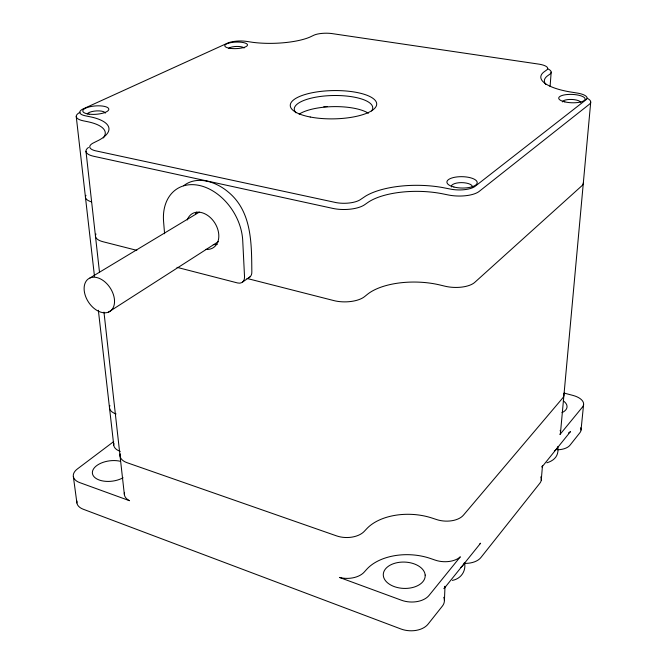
<?xml version="1.0" encoding="UTF-8"?>
<svg xmlns="http://www.w3.org/2000/svg" width="664" height="664" viewBox="0 0 664 664"><rect width="100%" height="100%" fill="white"/><g stroke="black" fill="none" stroke-linecap="round" stroke-linejoin="round"><path stroke-width="1" d="M444.415 600.588L444.988 586.636M464.576 562.491C466.261 571.14 460.982 578.784 452.367 580.402M550.091 86.561L551.17 72.127M541.26 480.097L542.438 466.194M560.491 432.762L590.711 102.256M581.025 430.048L583.606 404.426M113.693 441.585L77.406 468.933A17.862 9.769 -7.7 0 0 79.688 482.595L129.53 500.706A18.177 10.284 -6.5 0 1 124.5 492.381M183.621 185.746C196.942 175.263 215.983 181.753 227.769 191.622C252.071 211.144 251.548 243.588 251.83 271.883A8.773 6.457 55.8 0 1 248.519 277.793M242.684 281.993L249.963 276.921M108.456 312.146A19.522 12.965 56.9 0 0 105.319 282.241A19.522 12.965 56.9 0 0 84.22 290.624A19.522 12.965 56.9 0 0 108.456 312.146L218.307 241.671M89.972 277.959L199.349 212.09M546.87 462.8C554.672 460.451 559.13 455.413 557.777 446.748A17.256 9.188 5.1 0 1 554.374 450.964M136.825 250.353L103.028 241.737A20.393 8.175 -4.8 0 1 95.973 234.002M246.942 278.432L333.851 300.593A22.294 9.985 -0.6 0 0 364.586 296.617L367.433 294.318A54.963 25.066 0.9 0 1 439.825 284.964L445.013 286.209A22.07 9.62 1.6 0 0 474.768 282.358L581.979 185.679A19.297 7.113 2.7 0 0 583.299 182.982M176.998 267.335L237.654 282.98A8.831 6.466 55.7 0 0 244.543 276.921L242.725 240.551A48.92 35.507 58.2 0 0 200.138 185.638A48.92 35.507 58.2 0 0 163.585 221.585L164.589 233.745M564.126 393.08L573.04 395.445A16.791 8.458 5.1 0 1 582.469 407.065L559.959 434.497A17.314 9.072 5 0 0 560.167 430.372M73.339 476.486L76.916 503.005M76.235 116.507L94.487 276.34M98.355 310.246L113.752 445.079M85.98 151.317L99.484 272.099M103.966 312.138L124.351 494.414M563.769 393.586A17.604 8.815 4.6 0 1 562.649 398.068L463.422 515.181A19.878 11.595 3.1 0 1 436.605 519.563L431.949 518.028A49.31 29.971 2.2 0 0 366.802 528.66L364.237 531.391A20.044 12.002 -0.1 0 1 336.64 535.906L127.098 462.717A18.509 10.01 -6.2 0 1 120.201 453.877M116.075 413.954A17.471 8.906 -6 0 1 109.892 405.505M91.507 201.856A19.14 7.188 -4.7 0 1 85.955 195.316M464.451 562.549A19.339 11.886 3.6 0 1 460.882 567.388M542.405 465.821A17.596 9.611 4.9 0 1 541.94 467.033L570.459 431.617A16.924 8.798 5.2 0 1 568.542 432.92M540.737 476.91A17.471 9.703 5.1 0 1 539.932 483.118L480.894 557.544A18.775 11.421 4.2 0 1 465.331 563.396M76.949 501.038A17.646 9.943 -8 0 0 83.207 509.222L400.948 628.991A19.945 13.056 2.9 0 0 428.056 624.152L442.365 606.116A19.621 12.608 3.3 0 0 443.751 597.301M479.898 543.791A18.916 11.321 4 0 0 480.603 543.202L444.009 588.644A19.779 12.5 3.1 0 0 444.39 587.872M557.768 449.794A16.816 8.889 5.4 0 0 570.011 445.195L579.896 432.737A16.6 8.624 5.4 0 0 580.66 427.765M444.905 586.279A19.779 12.5 3.1 0 1 444.689 587.084M123.064 477.756A18.7 10.25 -7.2 0 1 98.222 479.615A18.7 10.25 -7.2 0 1 96.106 466.086A18.7 10.25 -7.2 0 1 120.491 461.314M561.951 412.643A17.671 8.972 4.8 0 0 566.865 405.355L566.666 404.766A17.671 8.972 4.8 0 0 563.296 400.865M120.25 451.362A17.173 9.163 -6.3 0 1 113.917 443.27M80.012 112.324A19.787 6.416 -4.2 0 0 83.398 120.84L87.399 121.653A49.593 16.583 -4.9 0 1 103.277 137.929M295.986 112.814A39.226 12.931 -1 0 1 332.515 95.533A39.226 12.931 -1 0 1 371.566 110.979M299.14 114.158A39.051 13.155 -1 0 1 333.901 106.622A39.051 13.155 -1 0 1 368.379 113.237M587.092 98.23A19.945 6.341 2.1 0 1 589.383 104.248L479.209 191.381A22.925 8.665 1.1 0 1 448.308 194.975L442.905 193.88A57.187 22.667 0.5 0 0 367.682 202.595L364.719 204.678A23.165 9.014 -0.7 0 1 332.764 208.388L93.724 156.281A21.123 7.329 -4.3 0 1 88.478 147.458M451.437 186.957A10.541 3.976 1.1 0 1 461.43 182.625A10.541 3.976 1.1 0 1 472.403 186.982M87.275 113.976A9.08 2.938 -4.2 0 1 96.77 110.896A9.08 2.938 -4.2 0 1 105.261 113.154M562.4 101.916A9.196 2.93 2.1 0 1 571.754 99.459A9.196 2.93 2.1 0 1 580.759 102.629M228.673 48.406A7.926 2.291 -2.2 0 1 236.6 46.447A7.926 2.291 -2.2 0 1 244.07 48.024M545.891 84.511A46.248 14.102 2.1 0 1 547.866 75.588L549.742 74.26A18.658 5.627 1.4 0 0 548.032 68.94M187.265 219.983A20.011 14.517 58.2 0 1 214.829 222.971A20.011 14.517 58.2 0 1 205.79 249.365M217.261 244.335A19.862 14.5 58.3 0 1 213.285 244.559M195.565 213.849A19.862 14.5 58.3 0 1 196.585 212.14M323.775 106.73A85.498 29.664 -1 0 1 327.286 106.555M460.185 556.963L429.019 595.459A20.227 12.873 2.6 0 1 401.521 600.256L339.445 577.439A19.654 12.284 0 0 0 364.179 572.127L366.694 569.33A48.331 30.652 2.5 0 1 430.587 558.532L435.144 560.101A19.497 11.869 3.4 0 0 460.185 556.963M586.329 99.525L474.669 186.65A18.368 6.897 1.1 0 1 451.611 189.306L441.527 187.356A62.076 24.435 0.5 0 0 365.665 196.071L360.012 199.872A18.567 7.171 -0.7 0 1 336.167 202.62L95.143 150.711A16.924 5.827 -4.3 0 1 92.91 143.175L99.177 140.038A53.817 17.862 -4.9 0 0 92.08 117.204L84.735 115.669A15.853 5.096 -4.2 0 1 82.776 109.07L228.067 42.894A13.786 3.959 -2.2 0 1 245.788 41.284L252.735 42.33A43.492 12.126 -1.8 0 0 309.831 37.134L314.18 35.076A13.612 3.86 -1.2 0 1 331.469 33.507L539.425 64.217A14.948 4.474 1.4 0 1 546.887 69.836L543.509 72.293A50.182 15.189 2.1 0 0 569.073 91.74L577.879 93.167A15.977 5.046 2 0 1 586.329 99.525M425.167 575.066L425.051 574.202A20.966 13.172 2.2 0 0 392.084 564.226A20.966 13.172 2.2 0 0 395.13 586.901A20.966 13.172 2.2 0 0 425.167 575.066M89.051 114.142A13.048 4.191 -4.2 0 0 108.813 109.336A13.048 4.191 -4.2 0 0 89.532 106.838A13.048 4.191 -4.2 0 0 89.051 114.142M564.807 101.882A13.214 4.183 2.1 0 0 585.1 99.193A13.214 4.183 2.1 0 0 565.803 94.678A13.214 4.183 2.1 0 0 564.807 101.882M230.474 48.381A11.388 3.27 -2.2 0 0 247.514 44.928A11.388 3.27 -2.2 0 0 230.425 42.72A11.388 3.27 -2.2 0 0 230.474 48.381M310.212 117.005A43.226 14.143 -1 0 0 376.654 104.655A43.226 14.143 -1 0 0 313.574 92.479A43.226 14.143 -1 0 0 310.212 117.005M453.894 187.007A15.147 5.677 1.1 0 0 477.192 182.882A15.147 5.677 1.1 0 0 455.106 177.197A15.147 5.677 1.1 0 0 453.894 187.007"/></g></svg>
